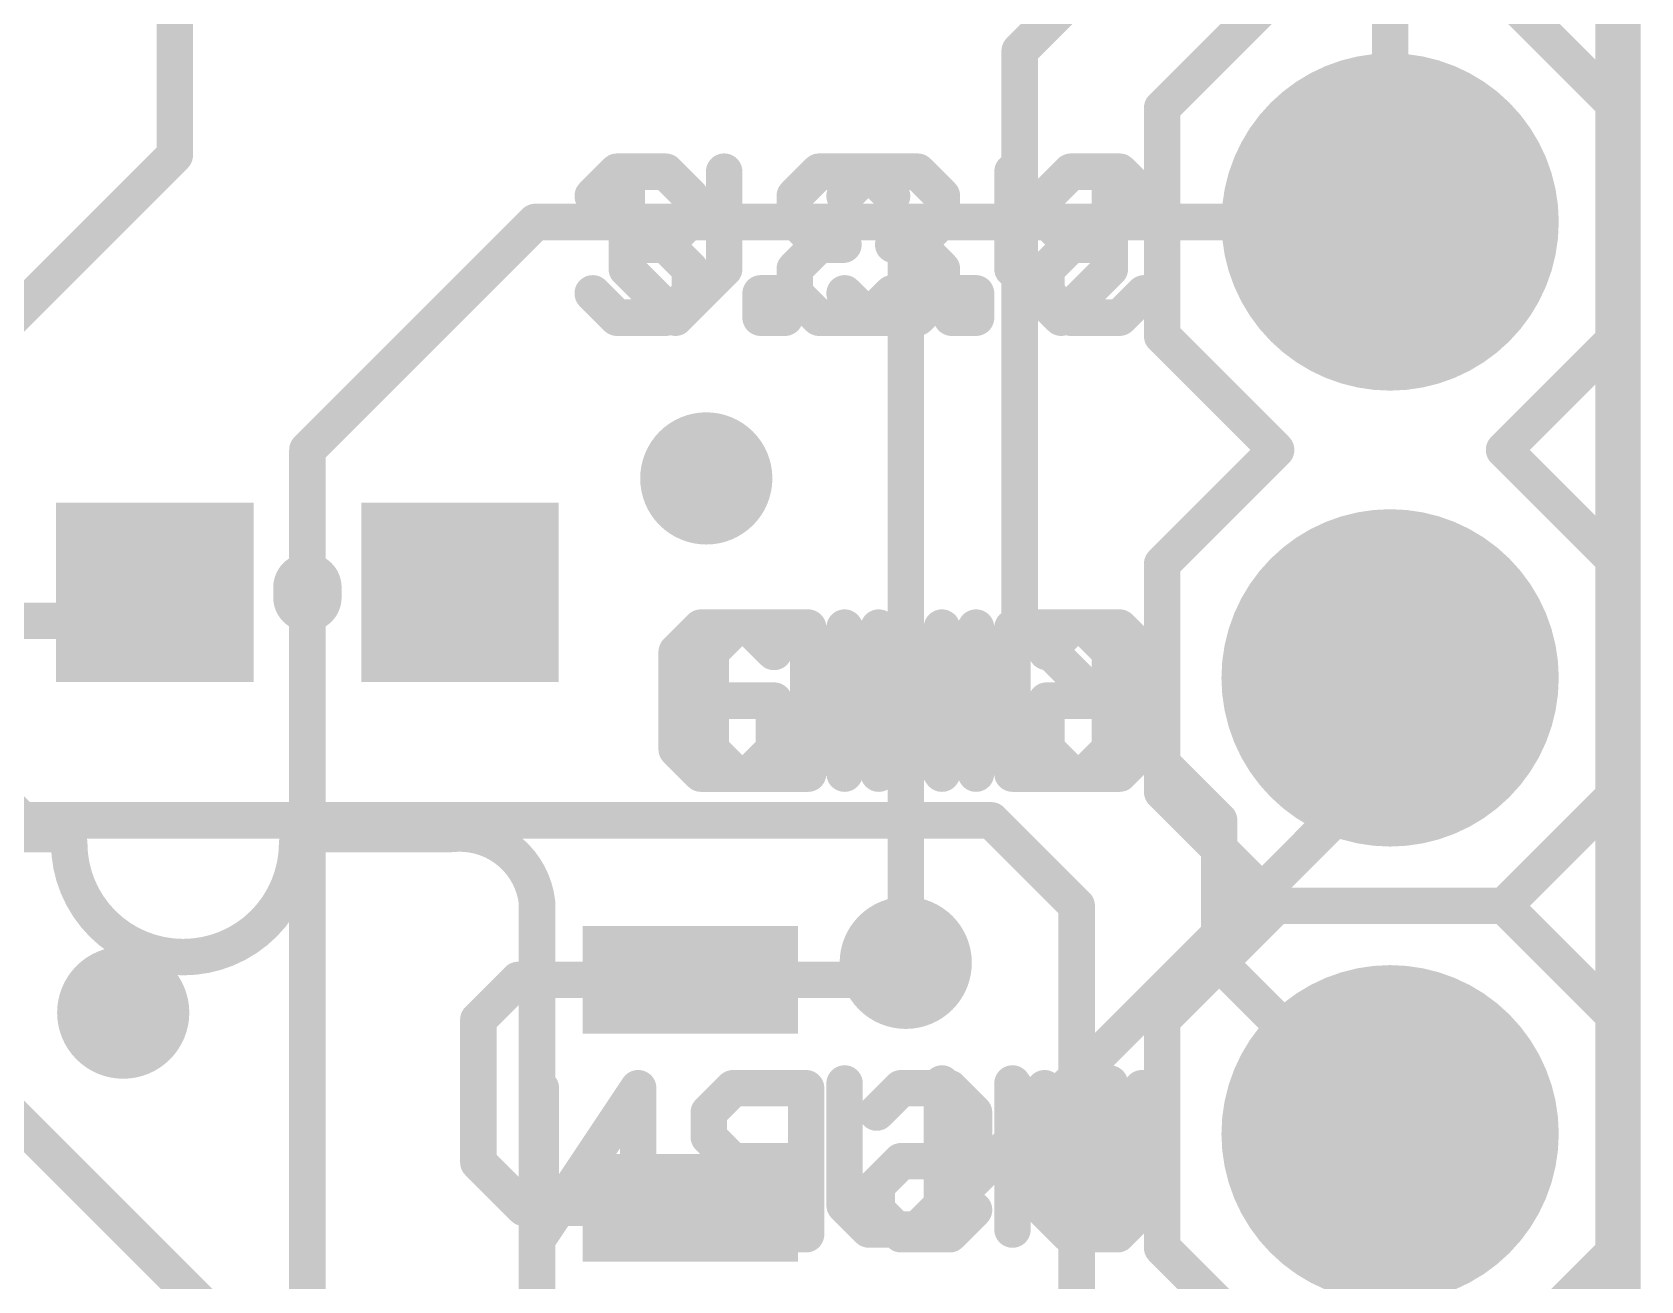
# Model space of a CAD drawing. Extents: x -11.6 to 46, y -5.8 to 74.7.
# Drawn here: x 29.26 to 38.23, y 28.39 to 35.35 of the extents above; entities that cross this region are included whole.
import ezdxf

# ---------------------------------------------------------------- set-up
doc = ezdxf.new("R2010")
doc.units = 0
for name, color, linetype in [('1', 12, 'CONTINUOUS'), ('16', 132, 'CONTINUOUS'), ('17', 110, 'CONTINUOUS'), ('18', 110, 'CONTINUOUS'), ('20', 53, 'CONTINUOUS'), ('21', 41, 'CONTINUOUS'), ('22', 40, 'CONTINUOUS')]:
    doc.layers.add(name, color=color, linetype=linetype)

# ---------------------------------------------------------------- blocks, each defined once
blk = doc.blocks.new('RECT')
blk.add_solid([(-0.5, -0.5), (0.5, -0.5), (-0.5, 0.5), (0.5, 0.5)])
blk = doc.blocks.new('ROUNDP')
at = {"const_width": 0.5}
blk.add_lwpolyline([(0, -0.25, 1), (0, 0.25, 1), (0, -0.25)], format="xyb", dxfattribs=at)
blk = doc.blocks.new('ROUNDV')
at = {"const_width": 0.5}
blk.add_lwpolyline([(0, -0.25, 1), (0, 0.25, 1), (0, -0.25)], format="xyb", dxfattribs=at)

msp = doc.modelspace()

# ---------------------------------------------------------------- linework, layer by layer
at = {"layer": '1'}
for points, const_width in [([(38.1, 63.5), (38.1, 0)], 0.254), ([(30.0587, 36.6325), (30.0587, 34.6625)], 0.2032), ([(34.7662, 35.2425), (35.7188, 36.195)], 0.2032), ([(34.7662, 32.0675), (34.7662, 35.2425)], 0.2032), ([(30.0587, 34.6625), (28.575, 33.1788)], 0.2032), ([(29.7888, 32.0675), (29.9475, 32.2263)], 0.2032), ([(28.575, 32.0675), (29.7888, 32.0675)], 0.2032), ([(34.7662, 32.0675), (35.8775, 30.9563)], 0.2032), ([(28.7338, 31.4325), (29.21, 30.9563)], 0.2032), ([(29.21, 30.9563), (34.6075, 30.9563)], 0.2032), ([(34.6075, 30.9563), (35.0838, 30.48)], 0.2032), ([(35.8775, 30.9563), (35.8775, 30.1625)], 0.2032), ([(35.0838, 30.48), (35.0838, 25.8763)], 0.2032), ([(34.036, 30.0673), (34.1313, 30.1625)], 0.2032), ([(35.8775, 30.1625), (36.83, 29.21)], 0.2032), ([(31.75, 29.845), (31.9723, 30.0673)], 0.2032), ([(32.9308, 30.0673), (31.9723, 30.0673)], 0.2032), ([(32.9308, 30.0673), (34.036, 30.0673)], 0.2032), ([(31.75, 29.0513), (31.75, 29.845)], 0.2032), ([(32.1628, 26.3072), (29.0313, 29.4388)], 0.2032), ([(32.004, 28.7973), (31.75, 29.0513)], 0.2032), ([(32.9308, 28.7973), (32.004, 28.7973)], 0.2032)]:
    msp.add_lwpolyline(points, dxfattribs=dict(at, const_width=const_width))
at = {"layer": '1', "const_width": 0.1016}
for points in [[(34.8171, 35.2425, 1), (34.7154, 35.2425)], [(34.7303, 35.2784, 1), (34.8022, 35.2066)], [(30.008, 34.6625, 1), (30.1095, 34.6625)], [(30.0947, 34.6266, 1), (30.0228, 34.6984)], [(29.9834, 32.1903, 1), (29.9116, 32.2622)], [(29.7528, 32.1034, 1), (29.8247, 32.0316)], [(29.7888, 32.0167, 1), (29.7888, 32.1183)], [(34.8022, 32.1034, 1), (34.7303, 32.0316)], [(34.7154, 32.0675, 1), (34.8171, 32.0675)], [(29.1741, 30.9203, 1), (29.2459, 30.9922)], [(34.6434, 30.9922, 1), (34.5716, 30.9203)], [(34.6075, 30.9055, 1), (34.6075, 31.007)], [(35.9283, 30.9563, 1), (35.8267, 30.9563)], [(35.8416, 30.9203, 1), (35.9134, 30.9922)], [(35.1346, 30.48, 1), (35.0329, 30.48)], [(35.0478, 30.4441, 1), (35.1197, 30.5159)], [(34.1672, 30.1266, 1), (34.0953, 30.1984)], [(35.9134, 30.1984, 1), (35.8416, 30.1266)], [(35.8267, 30.1625, 1), (35.9283, 30.1625)], [(31.9723, 30.1181, 1), (31.9723, 30.0165)], [(32.0082, 30.0313, 1), (31.9363, 30.1032)], [(32.9308, 30.1181, 1), (32.9308, 30.0165)], [(32.9308, 30.0165, 1), (32.9308, 30.1181)], [(34.0001, 30.1032, 1), (34.0719, 30.0313)], [(34.036, 30.0165, 1), (34.036, 30.1181)], [(31.8008, 29.845, 1), (31.6992, 29.845)], [(31.7141, 29.8809, 1), (31.7859, 29.8091)], [(36.7941, 29.1741, 1), (36.8659, 29.2459)], [(31.7859, 29.0872, 1), (31.7141, 29.0153)], [(31.6992, 29.0513, 1), (31.8008, 29.0513)], [(32.004, 28.8481, 1), (32.004, 28.7465)], [(31.9681, 28.7613, 1), (32.0399, 28.8332)], [(32.9308, 28.7465, 1), (32.9308, 28.8481)]]:
    msp.add_lwpolyline(points, format="xyb", dxfattribs=at)
at = {"layer": '16'}
for points, const_width in [([(38.1, 63.5), (38.1, 0)], 0.254), ([(36.83, 37.7825), (36.83, 34.29)], 0.2032), ([(30.7975, 33.02), (32.0675, 34.29)], 0.2032), ([(32.0675, 34.29), (34.09, 34.29)], 0.2032), ([(34.09, 34.29), (36.83, 34.29)], 0.2032), ([(34.1313, 34.2488), (34.09, 34.29)], 0.2032), ([(34.1313, 30.1625), (34.1313, 34.2488)], 0.2032), ([(30.7975, 27.305), (30.7975, 33.02)], 0.2032), ([(36.83, 31.75), (36.83, 31.2738)], 0.2032), ([(36.83, 31.2738), (34.29, 28.7338)], 0.2032)]:
    msp.add_lwpolyline(points, dxfattribs=dict(at, const_width=const_width))
at = {"layer": '16', "const_width": 0.1016}
for points in [[(32.0675, 34.3408, 1), (32.0675, 34.2392)], [(32.1034, 34.2541, 1), (32.0316, 34.3259)], [(34.09, 34.3408, 1), (34.09, 34.2392)], [(34.1259, 34.3259, 1), (34.0541, 34.2541)], [(34.1821, 34.2488, 1), (34.0804, 34.2488)], [(34.09, 34.2392, 1), (34.09, 34.3408)], [(34.0953, 34.2128, 1), (34.1672, 34.2847)], [(36.7792, 34.29, 1), (36.8808, 34.29)], [(36.83, 34.2392, 1), (36.83, 34.3408)], [(30.8483, 33.02, 1), (30.7467, 33.02)], [(30.7616, 33.0559, 1), (30.8334, 32.9841)], [(36.8808, 31.75, 1), (36.7792, 31.75)], [(36.8659, 31.2378, 1), (36.7941, 31.3097)], [(36.7792, 31.2738, 1), (36.8808, 31.2738)], [(34.0804, 30.1625, 1), (34.1821, 30.1625)], [(34.2541, 28.7697, 1), (34.3259, 28.6978)]]:
    msp.add_lwpolyline(points, format="xyb", dxfattribs=at)
at = {"layer": '20', "const_width": 0.2032}
msp.add_lwpolyline([(38.1, 0), (38.1, 63.5)], dxfattribs=at)
at = {"layer": '21'}
for points, const_width in [([(35.56, 34.925), (36.195, 35.56)], 0.2032), ([(37.465, 35.56), (38.1, 34.925)], 0.2032), ([(35.56, 33.655), (35.56, 34.925)], 0.2032), ([(38.1, 34.925), (38.1, 33.655)], 0.2032), ([(32.3873, 34.4345), (32.5229, 34.5701)], 0.2032), ([(32.5229, 34.5701), (32.794, 34.5701)], 0.2032), ([(32.794, 34.5701), (32.9296, 34.4345)], 0.2032), ([(33.7906, 34.4345), (33.9261, 34.5701)], 0.2032), ([(33.9261, 34.5701), (34.1973, 34.5701)], 0.2032), ([(34.1973, 34.5701), (34.3329, 34.4345)], 0.2032), ([(34.7261, 34.5701), (34.7261, 34.0278)], 0.2032), ([(35.2684, 34.0278), (35.2684, 34.5701)], 0.2032), ([(32.9296, 34.4345), (32.9296, 34.2989)], 0.2032), ([(34.3329, 34.4345), (34.3329, 34.2989)], 0.2032), ([(32.9296, 34.2989), (32.794, 34.1633)], 0.2032), ([(34.3329, 34.2989), (34.1973, 34.1633)], 0.2032), ([(32.794, 34.1633), (32.6584, 34.1633)], 0.2032), ([(32.794, 34.1633), (32.9296, 34.0278)], 0.2032), ([(34.1973, 34.1633), (34.0617, 34.1633)], 0.2032), ([(34.1973, 34.1633), (34.3329, 34.0278)], 0.2032), ([(32.9296, 34.0278), (32.9296, 33.8922)], 0.2032), ([(34.3329, 34.0278), (34.3329, 33.8922)], 0.2032), ([(34.7261, 34.0278), (34.9972, 33.7566)], 0.2032), ([(34.9972, 33.7566), (35.2684, 34.0278)], 0.2032), ([(32.5229, 33.7566), (32.3873, 33.8922)], 0.2032), ([(32.9296, 33.8922), (32.794, 33.7566)], 0.2032), ([(33.3228, 33.7566), (33.3228, 33.8922)], 0.2032), ([(33.3228, 33.8922), (33.4584, 33.8922)], 0.2032), ([(33.4584, 33.8922), (33.4584, 33.7566)], 0.2032), ([(33.9261, 33.7566), (33.7906, 33.8922)], 0.2032), ([(34.3329, 33.8922), (34.1973, 33.7566)], 0.2032), ([(32.794, 33.7566), (32.5229, 33.7566)], 0.2032), ([(33.4584, 33.7566), (33.3228, 33.7566)], 0.2032), ([(34.1973, 33.7566), (33.9261, 33.7566)], 0.2032), ([(36.195, 33.02), (35.56, 33.655)], 0.2032), ([(38.1, 33.655), (37.465, 33.02)], 0.2032), ([(35.56, 32.385), (36.195, 33.02)], 0.2032), ([(37.465, 33.02), (38.1, 32.385)], 0.2032), ([(35.56, 31.115), (35.56, 32.385)], 0.2032), ([(38.1, 32.385), (38.1, 31.115)], 0.2032), ([(30.7975, 32.1983), (30.7975, 32.2542)], 0.381), ([(32.9906, 32.0301), (32.855, 31.8945)], 0.2032), ([(33.2618, 32.0301), (32.9906, 32.0301)], 0.2032), ([(33.3974, 31.8945), (33.2618, 32.0301)], 0.2032), ([(33.7906, 31.2166), (33.7906, 32.0301)], 0.2032), ([(33.7906, 32.0301), (34.3329, 31.2166)], 0.2032), ([(34.3329, 31.2166), (34.3329, 32.0301)], 0.2032), ([(34.7261, 32.0301), (34.7261, 31.2166)], 0.2032), ([(35.1328, 32.0301), (34.7261, 32.0301)], 0.2032), ([(35.2684, 31.8945), (35.1328, 32.0301)], 0.2032), ([(32.855, 31.8945), (32.855, 31.3522)], 0.2032), ([(35.2684, 31.3522), (35.2684, 31.8945)], 0.2032), ([(33.3974, 31.6233), (33.1262, 31.6233)], 0.2032), ([(33.3974, 31.3522), (33.3974, 31.6233)], 0.2032), ([(32.855, 31.3522), (32.9906, 31.2166)], 0.2032), ([(33.2618, 31.2166), (33.3974, 31.3522)], 0.2032), ([(35.1328, 31.2166), (35.2684, 31.3522)], 0.2032), ([(32.9906, 31.2166), (33.2618, 31.2166)], 0.2032), ([(34.7261, 31.2166), (35.1328, 31.2166)], 0.2032), ([(35.56, 31.115), (36.195, 30.48)], 0.2032), ([(37.465, 30.48), (38.1, 31.115)], 0.2032), ([(28.4655, 30.8801), (29.4703, 30.8801)], 0.2032), ([(31.5834, 30.8801), (30.7404, 30.8801)], 0.2032), ([(32.077, 25.8255), (32.077, 30.4991)], 0.2032), ([(35.56, 29.845), (36.195, 30.48)], 0.2032), ([(36.195, 30.48), (37.465, 30.48)], 0.2032), ([(36.195, 30.48), (37.465, 30.48)], 0.2032), ([(37.465, 30.48), (38.1, 29.845)], 0.2032), ([(35.56, 28.575), (35.56, 29.845)], 0.2032), ([(38.1, 29.845), (38.1, 28.575)], 0.2032), ([(33.7906, 29.4901), (33.7906, 28.8122)], 0.2032), ([(34.3329, 28.8122), (34.3329, 29.4901)], 0.2032), ([(34.7261, 28.6766), (34.7261, 29.4901)], 0.2032), ([(34.7261, 29.4901), (35.2684, 28.6766)], 0.2032), ([(35.2684, 28.6766), (35.2684, 29.4901)], 0.2032), ([(33.7906, 28.8122), (33.9261, 28.6766)], 0.2032), ([(34.1973, 28.6766), (34.3329, 28.8122)], 0.2032), ([(33.9261, 28.6766), (34.1973, 28.6766)], 0.2032), ([(36.195, 27.94), (35.56, 28.575)], 0.2032), ([(38.1, 28.575), (37.465, 27.94)], 0.2032)]:
    msp.add_lwpolyline(points, dxfattribs=dict(at, const_width=const_width))
for points, const_width in [([(35.6108, 34.925, 1), (35.5092, 34.925)], 0.1016), ([(35.5241, 34.9609, 1), (35.5959, 34.8891)], 0.1016), ([(38.1508, 34.925, 1), (38.0492, 34.925)], 0.1016), ([(38.0641, 34.8891, 1), (38.1359, 34.9609)], 0.1016), ([(32.5229, 34.6209, 1), (32.5229, 34.5193)], 0.1016), ([(32.5588, 34.5342, 1), (32.4869, 34.606)], 0.1016), ([(32.83, 34.606, 1), (32.7581, 34.5342)], 0.1016), ([(32.794, 34.5193, 1), (32.794, 34.6209)], 0.1016), ([(33.9261, 34.6209, 1), (33.9261, 34.5193)], 0.1016), ([(33.9621, 34.5342, 1), (33.8902, 34.606)], 0.1016), ([(34.2332, 34.606, 1), (34.1614, 34.5342)], 0.1016), ([(34.1973, 34.5193, 1), (34.1973, 34.6209)], 0.1016), ([(34.7769, 34.5701, 1), (34.6753, 34.5701)], 0.1016), ([(35.3192, 34.5701, 1), (35.2176, 34.5701)], 0.1016), ([(32.3514, 34.4704, 1), (32.4232, 34.3986)], 0.1016), ([(32.9804, 34.4345, 1), (32.8788, 34.4345)], 0.1016), ([(32.8937, 34.3986, 1), (32.9655, 34.4704)], 0.1016), ([(33.7546, 34.4704, 1), (33.8265, 34.3986)], 0.1016), ([(34.3837, 34.4345, 1), (34.2821, 34.4345)], 0.1016), ([(34.297, 34.3986, 1), (34.3688, 34.4704)], 0.1016), ([(32.8788, 34.2989, 1), (32.9804, 34.2989)], 0.1016), ([(32.9655, 34.263, 1), (32.8937, 34.3348)], 0.1016), ([(34.2821, 34.2989, 1), (34.3837, 34.2989)], 0.1016), ([(34.3688, 34.263, 1), (34.297, 34.3348)], 0.1016), ([(32.6584, 34.2141, 1), (32.6584, 34.1125)], 0.1016), ([(32.83, 34.1993, 1), (32.7581, 34.1274)], 0.1016), ([(32.7581, 34.1993, 1), (32.83, 34.1274)], 0.1016), ([(32.794, 34.1125, 1), (32.794, 34.2141)], 0.1016), ([(34.0617, 34.2141, 1), (34.0617, 34.1125)], 0.1016), ([(34.2332, 34.1993, 1), (34.1614, 34.1274)], 0.1016), ([(34.1614, 34.1993, 1), (34.2332, 34.1274)], 0.1016), ([(34.1973, 34.1125, 1), (34.1973, 34.2141)], 0.1016), ([(32.9804, 34.0278, 1), (32.8788, 34.0278)], 0.1016), ([(32.8937, 33.9918, 1), (32.9655, 34.0637)], 0.1016), ([(34.3837, 34.0278, 1), (34.2821, 34.0278)], 0.1016), ([(34.297, 33.9918, 1), (34.3688, 34.0637)], 0.1016), ([(34.762, 34.0637, 1), (34.6902, 33.9918)], 0.1016), ([(34.6753, 34.0278, 1), (34.7769, 34.0278)], 0.1016), ([(35.2176, 34.0278, 1), (35.3192, 34.0278)], 0.1016), ([(35.3043, 33.9918, 1), (35.2325, 34.0637)], 0.1016), ([(32.4232, 33.9281, 1), (32.3514, 33.8563)], 0.1016), ([(32.9655, 33.8563, 1), (32.8937, 33.9281)], 0.1016), ([(33.3736, 33.8922, 1), (33.272, 33.8922)], 0.1016), ([(33.3228, 33.943, 1), (33.3228, 33.8414)], 0.1016), ([(33.5092, 33.8922, 1), (33.4076, 33.8922)], 0.1016), ([(33.4584, 33.8414, 1), (33.4584, 33.943)], 0.1016), ([(33.8265, 33.9281, 1), (33.7546, 33.8563)], 0.1016), ([(34.3688, 33.8563, 1), (34.297, 33.9281)], 0.1016), ([(32.8788, 33.8922, 1), (32.9804, 33.8922)], 0.1016), ([(34.2821, 33.8922, 1), (34.3837, 33.8922)], 0.1016), ([(32.5229, 33.8074, 1), (32.5229, 33.7058)], 0.1016), ([(32.4869, 33.7207, 1), (32.5588, 33.7925)], 0.1016), ([(32.7581, 33.7925, 1), (32.83, 33.7207)], 0.1016), ([(32.794, 33.7058, 1), (32.794, 33.8074)], 0.1016), ([(33.3228, 33.8074, 1), (33.3228, 33.7058)], 0.1016), ([(33.272, 33.7566, 1), (33.3736, 33.7566)], 0.1016), ([(33.4076, 33.7566, 1), (33.5092, 33.7566)], 0.1016), ([(33.4584, 33.7058, 1), (33.4584, 33.8074)], 0.1016), ([(33.9261, 33.8074, 1), (33.9261, 33.7058)], 0.1016), ([(33.8902, 33.7207, 1), (33.9621, 33.7925)], 0.1016), ([(34.1614, 33.7925, 1), (34.2332, 33.7207)], 0.1016), ([(34.1973, 33.7058, 1), (34.1973, 33.8074)], 0.1016), ([(34.9613, 33.7925, 1), (35.0332, 33.7207)], 0.1016), ([(34.9613, 33.7207, 1), (35.0332, 33.7925)], 0.1016), ([(35.5959, 33.6909, 1), (35.5241, 33.6191)], 0.1016), ([(35.5092, 33.655, 1), (35.6108, 33.655)], 0.1016), ([(38.0492, 33.655, 1), (38.1508, 33.655)], 0.1016), ([(38.1359, 33.6191, 1), (38.0641, 33.6909)], 0.1016), ([(36.2309, 32.9841, 1), (36.1591, 33.0559)], 0.1016), ([(36.1591, 32.9841, 1), (36.2309, 33.0559)], 0.1016), ([(37.5009, 33.0559, 1), (37.4291, 32.9841)], 0.1016), ([(37.4291, 33.0559, 1), (37.5009, 32.9841)], 0.1016), ([(35.6108, 32.385, 1), (35.5092, 32.385)], 0.1016), ([(35.5241, 32.4209, 1), (35.5959, 32.3491)], 0.1016), ([(38.1508, 32.385, 1), (38.0492, 32.385)], 0.1016), ([(38.0641, 32.3491, 1), (38.1359, 32.4209)], 0.1016), ([(30.8928, 32.2542, 1), (30.7023, 32.2542)], 0.1905), ([(30.7023, 32.1983, 1), (30.8928, 32.1983)], 0.1905), ([(32.9906, 32.0809, 1), (32.9906, 31.9793)], 0.1016), ([(33.0265, 31.9942, 1), (32.9547, 32.066)], 0.1016), ([(33.2977, 32.066, 1), (33.2259, 31.9942)], 0.1016), ([(33.2618, 31.9793, 1), (33.2618, 32.0809)], 0.1016), ([(33.8414, 32.0301, 1), (33.7398, 32.0301)], 0.1016), ([(33.8328, 32.0583, 1), (33.7483, 32.0019)], 0.1016), ([(34.3837, 32.0301, 1), (34.2821, 32.0301)], 0.1016), ([(34.7769, 32.0301, 1), (34.6753, 32.0301)], 0.1016), ([(34.7261, 32.0809, 1), (34.7261, 31.9793)], 0.1016), ([(35.1687, 32.066, 1), (35.0969, 31.9942)], 0.1016), ([(35.1328, 31.9793, 1), (35.1328, 32.0809)], 0.1016), ([(32.9058, 31.8945, 1), (32.8042, 31.8945)], 0.1016), ([(32.8191, 31.9304, 1), (32.891, 31.8586)], 0.1016), ([(33.3615, 31.8586, 1), (33.4333, 31.9304)], 0.1016), ([(35.3192, 31.8945, 1), (35.2176, 31.8945)], 0.1016), ([(35.2325, 31.8586, 1), (35.3043, 31.9304)], 0.1016), ([(33.1262, 31.6741, 1), (33.1262, 31.5725)], 0.1016), ([(33.4482, 31.6233, 1), (33.3466, 31.6233)], 0.1016), ([(33.3974, 31.5725, 1), (33.3974, 31.6741)], 0.1016), ([(32.891, 31.3881, 1), (32.8191, 31.3163)], 0.1016), ([(32.8042, 31.3522, 1), (32.9058, 31.3522)], 0.1016), ([(33.3466, 31.3522, 1), (33.4482, 31.3522)], 0.1016), ([(33.4333, 31.3163, 1), (33.3615, 31.3881)], 0.1016), ([(35.2176, 31.3522, 1), (35.3192, 31.3522)], 0.1016), ([(35.3043, 31.3163, 1), (35.2325, 31.3881)], 0.1016), ([(32.9906, 31.2674, 1), (32.9906, 31.1658)], 0.1016), ([(32.9547, 31.1807, 1), (33.0265, 31.2525)], 0.1016), ([(33.2259, 31.2525, 1), (33.2977, 31.1807)], 0.1016), ([(33.2618, 31.1658, 1), (33.2618, 31.2674)], 0.1016), ([(34.2906, 31.1884, 1), (34.3752, 31.2448)], 0.1016), ([(34.7261, 31.2674, 1), (34.7261, 31.1658)], 0.1016), ([(35.0969, 31.2525, 1), (35.1687, 31.1807)], 0.1016), ([(35.1328, 31.1658, 1), (35.1328, 31.2674)], 0.1016), ([(33.7398, 31.2166, 1), (33.8414, 31.2166)], 0.1016), ([(34.2821, 31.2166, 1), (34.3837, 31.2166)], 0.1016), ([(34.6753, 31.2166, 1), (34.7769, 31.2166)], 0.1016), ([(35.5959, 31.1509, 1), (35.5241, 31.0791)], 0.1016), ([(38.1359, 31.0791, 1), (38.0641, 31.1509)], 0.1016), ([(35.5092, 31.115, 1), (35.6108, 31.115)], 0.1016), ([(38.0492, 31.115, 1), (38.1508, 31.115)], 0.1016), ([(29.4703, 30.8293, 1), (30.7404, 30.8293)], 0.2032), ([(29.5211, 30.8293, 1), (29.4196, 30.8293)], 0.1016), ([(29.4703, 30.8293, 1), (29.4703, 30.9308)], 0.1016), ([(30.7912, 30.8293, 1), (30.6896, 30.8293)], 0.1016), ([(30.7404, 30.9308, 1), (30.7404, 30.8293)], 0.1016), ([(32.077, 30.4991, 0.4143), (31.5961, 30.8801)], 0.2032), ([(31.5902, 30.9305, 1), (31.6019, 30.8296)], 0.1016), ([(31.5834, 30.8293, 1), (31.5834, 30.9308)], 0.1016), ([(32.1279, 30.4991, 1), (32.0262, 30.4991)], 0.1016), ([(36.195, 30.5308, 1), (36.195, 30.4292)], 0.1016), ([(36.195, 30.5308, 1), (36.195, 30.4292)], 0.1016), ([(36.2309, 30.4441, 1), (36.1591, 30.5159)], 0.1016), ([(36.1591, 30.4441, 1), (36.2309, 30.5159)], 0.1016), ([(37.5009, 30.5159, 1), (37.4291, 30.4441)], 0.1016), ([(37.4291, 30.5159, 1), (37.5009, 30.4441)], 0.1016), ([(37.465, 30.4292, 1), (37.465, 30.5308)], 0.1016), ([(37.465, 30.4292, 1), (37.465, 30.5308)], 0.1016), ([(32.0266, 30.4932, 1), (32.1275, 30.5049)], 0.1016), ([(35.6108, 29.845, 1), (35.5092, 29.845)], 0.1016), ([(38.1508, 29.845, 1), (38.0492, 29.845)], 0.1016), ([(35.5241, 29.8809, 1), (35.5959, 29.8091)], 0.1016), ([(38.0641, 29.8091, 1), (38.1359, 29.8809)], 0.1016), ([(33.8414, 29.4901, 1), (33.7398, 29.4901)], 0.1016), ([(34.3837, 29.4901, 1), (34.2821, 29.4901)], 0.1016), ([(34.7769, 29.4901, 1), (34.6753, 29.4901)], 0.1016), ([(34.7683, 29.5183, 1), (34.6838, 29.4619)], 0.1016), ([(35.3192, 29.4901, 1), (35.2176, 29.4901)], 0.1016), ([(33.8265, 28.8481, 1), (33.7546, 28.7763)], 0.1016), ([(33.7398, 28.8122, 1), (33.8414, 28.8122)], 0.1016), ([(34.2821, 28.8122, 1), (34.3837, 28.8122)], 0.1016), ([(34.3688, 28.7763, 1), (34.297, 28.8481)], 0.1016), ([(33.9261, 28.7274, 1), (33.9261, 28.6258)], 0.1016), ([(34.1973, 28.6258, 1), (34.1973, 28.7274)], 0.1016), ([(33.8902, 28.6407, 1), (33.9621, 28.7125)], 0.1016), ([(34.1614, 28.7125, 1), (34.2332, 28.6407)], 0.1016), ([(34.6753, 28.6766, 1), (34.7769, 28.6766)], 0.1016), ([(35.2176, 28.6766, 1), (35.3192, 28.6766)], 0.1016), ([(35.2261, 28.6484, 1), (35.3107, 28.7048)], 0.1016), ([(35.5959, 28.6109, 1), (35.5241, 28.5391)], 0.1016), ([(35.5092, 28.575, 1), (35.6108, 28.575)], 0.1016), ([(38.0492, 28.575, 1), (38.1508, 28.575)], 0.1016), ([(38.1359, 28.5391, 1), (38.0641, 28.6109)], 0.1016)]:
    msp.add_lwpolyline(points, format="xyb", dxfattribs=dict(at, const_width=const_width))
at = {"layer": '22', "const_width": 0.2032}
for points in [[(32.5773, 34.0278), (32.5773, 34.5701)], [(33.1196, 34.5701), (33.1196, 34.0278)], [(33.6484, 34.5701), (33.5128, 34.4345)], [(33.9195, 34.5701), (33.6484, 34.5701)], [(34.0551, 34.4345), (33.9195, 34.5701)], [(35.0517, 34.5701), (34.9161, 34.4345)], [(35.3228, 34.5701), (35.0517, 34.5701)], [(35.4584, 34.4345), (35.3228, 34.5701)], [(33.5128, 34.4345), (33.5128, 34.2989)], [(34.9161, 34.4345), (34.9161, 34.2989)], [(33.5128, 34.2989), (33.6484, 34.1633)], [(34.9161, 34.2989), (35.0517, 34.1633)], [(33.6484, 34.1633), (33.5128, 34.0278)], [(33.6484, 34.1633), (33.784, 34.1633)], [(35.0517, 34.1633), (34.9161, 34.0278)], [(35.0517, 34.1633), (35.1872, 34.1633)], [(32.8484, 33.7566), (32.5773, 34.0278)], [(33.1196, 34.0278), (32.8484, 33.7566)], [(33.5128, 34.0278), (33.5128, 33.8922)], [(34.9161, 34.0278), (34.9161, 33.8922)], [(33.5128, 33.8922), (33.6484, 33.7566)], [(33.9195, 33.7566), (34.0551, 33.8922)], [(34.5229, 33.8922), (34.3873, 33.8922)], [(34.3873, 33.8922), (34.3873, 33.7566)], [(34.5229, 33.7566), (34.5229, 33.8922)], [(34.9161, 33.8922), (35.0517, 33.7566)], [(35.3228, 33.7566), (35.4584, 33.8922)], [(33.6484, 33.7566), (33.9195, 33.7566)], [(34.3873, 33.7566), (34.5229, 33.7566)], [(35.0517, 33.7566), (35.3228, 33.7566)], [(33.045, 31.8945), (33.1806, 32.0301)], [(33.1806, 32.0301), (33.5874, 32.0301)], [(33.5874, 32.0301), (33.5874, 31.2166)], [(34.5229, 32.0301), (33.9806, 31.2166)], [(33.9806, 31.2166), (33.9806, 32.0301)], [(34.5229, 31.2166), (34.5229, 32.0301)], [(34.9161, 31.8945), (35.0517, 32.0301)], [(35.0517, 32.0301), (35.3228, 32.0301)], [(35.3228, 32.0301), (35.4584, 31.8945)], [(33.045, 31.3522), (33.045, 31.8945)], [(35.4584, 31.8945), (35.4584, 31.3522)], [(34.9161, 31.3522), (34.9161, 31.6233)], [(34.9161, 31.6233), (35.1872, 31.6233)], [(33.1806, 31.2166), (33.045, 31.3522)], [(35.0517, 31.2166), (34.9161, 31.3522)], [(35.4584, 31.3522), (35.3228, 31.2166)], [(33.5874, 31.2166), (33.1806, 31.2166)], [(35.3228, 31.2166), (35.0517, 31.2166)], [(32.6406, 29.4638), (32.0983, 28.6504)], [(32.0983, 28.6504), (32.0983, 29.4638)], [(32.6406, 28.6504), (32.6406, 29.4638)], [(33.1694, 29.4638), (33.0338, 29.3283)], [(33.5761, 29.4638), (33.1694, 29.4638)], [(33.5761, 28.6504), (33.5761, 29.4638)], [(33.9693, 29.3283), (34.1049, 29.4638)], [(34.1049, 29.4638), (34.376, 29.4638)], [(34.376, 29.4638), (34.5116, 29.3283)], [(34.9048, 28.7859), (34.9048, 29.4638)], [(35.4472, 29.4638), (35.4472, 28.7859)], [(33.0338, 29.3283), (33.0338, 29.1927)], [(34.5116, 29.3283), (34.5116, 29.1927)], [(33.0338, 29.1927), (33.1694, 29.0571)], [(34.5116, 29.1927), (34.376, 29.0571)], [(33.1694, 29.0571), (33.0338, 28.9215)], [(33.5761, 29.0571), (33.1694, 29.0571)], [(34.1049, 29.0571), (33.9693, 28.9215)], [(34.376, 29.0571), (34.1049, 29.0571)], [(33.0338, 28.9215), (33.0338, 28.7859)], [(33.9693, 28.9215), (33.9693, 28.7859)], [(33.0338, 28.7859), (33.1694, 28.6504)], [(33.9693, 28.7859), (34.1049, 28.6504)], [(34.376, 28.6504), (34.5116, 28.7859)], [(35.0404, 28.6504), (34.9048, 28.7859)], [(35.4472, 28.7859), (35.3116, 28.6504)], [(33.1694, 28.6504), (33.5761, 28.6504)], [(34.1049, 28.6504), (34.376, 28.6504)], [(35.3116, 28.6504), (35.0404, 28.6504)]]:
    msp.add_lwpolyline(points, dxfattribs=at)
at = {"layer": '22', "const_width": 0.1016}
for points in [[(32.6281, 34.5701, 1), (32.5265, 34.5701)], [(33.1704, 34.5701, 1), (33.0688, 34.5701)], [(33.6484, 34.6209, 1), (33.6484, 34.5193)], [(33.6843, 34.5342, 1), (33.6125, 34.606)], [(33.9555, 34.606, 1), (33.8836, 34.5342)], [(33.9195, 34.5193, 1), (33.9195, 34.6209)], [(35.0517, 34.6209, 1), (35.0517, 34.5193)], [(35.0876, 34.5342, 1), (35.0157, 34.606)], [(35.3587, 34.606, 1), (35.2869, 34.5342)], [(35.3228, 34.5193, 1), (35.3228, 34.6209)], [(33.5636, 34.4345, 1), (33.462, 34.4345)], [(33.4769, 34.4704, 1), (33.5487, 34.3986)], [(34.0192, 34.3986, 1), (34.091, 34.4704)], [(34.9669, 34.4345, 1), (34.8653, 34.4345)], [(34.8802, 34.4704, 1), (34.952, 34.3986)], [(35.4225, 34.3986, 1), (35.4943, 34.4704)], [(33.5487, 34.3348, 1), (33.4769, 34.263)], [(33.462, 34.2989, 1), (33.5636, 34.2989)], [(34.952, 34.3348, 1), (34.8802, 34.263)], [(34.8653, 34.2989, 1), (34.9669, 34.2989)], [(33.6484, 34.2141, 1), (33.6484, 34.1125)], [(33.6843, 34.1274, 1), (33.6125, 34.1993)], [(33.6125, 34.1274, 1), (33.6843, 34.1993)], [(33.784, 34.1125, 1), (33.784, 34.2141)], [(35.0517, 34.2141, 1), (35.0517, 34.1125)], [(35.0876, 34.1274, 1), (35.0157, 34.1993)], [(35.0157, 34.1274, 1), (35.0876, 34.1993)], [(35.1872, 34.1125, 1), (35.1872, 34.2141)], [(32.6132, 34.0637, 1), (32.5414, 33.9918)], [(32.5265, 34.0278, 1), (32.6281, 34.0278)], [(33.0688, 34.0278, 1), (33.1704, 34.0278)], [(33.1555, 33.9918, 1), (33.0837, 34.0637)], [(33.5636, 34.0278, 1), (33.462, 34.0278)], [(33.4769, 34.0637, 1), (33.5487, 33.9918)], [(34.9669, 34.0278, 1), (34.8653, 34.0278)], [(34.8802, 34.0637, 1), (34.952, 33.9918)], [(33.5487, 33.9281, 1), (33.4769, 33.8563)], [(34.091, 33.8563, 1), (34.0192, 33.9281)], [(34.3873, 33.943, 1), (34.3873, 33.8414)], [(34.4381, 33.8922, 1), (34.3365, 33.8922)], [(34.5737, 33.8922, 1), (34.4721, 33.8922)], [(34.5229, 33.8414, 1), (34.5229, 33.943)], [(34.952, 33.9281, 1), (34.8802, 33.8563)], [(35.4943, 33.8563, 1), (35.4225, 33.9281)], [(33.462, 33.8922, 1), (33.5636, 33.8922)], [(34.8653, 33.8922, 1), (34.9669, 33.8922)], [(32.8125, 33.7925, 1), (32.8844, 33.7207)], [(32.8125, 33.7207, 1), (32.8844, 33.7925)], [(33.6484, 33.8074, 1), (33.6484, 33.7058)], [(33.6125, 33.7207, 1), (33.6843, 33.7925)], [(33.8836, 33.7925, 1), (33.9555, 33.7207)], [(33.9195, 33.7058, 1), (33.9195, 33.8074)], [(34.3873, 33.8074, 1), (34.3873, 33.7058)], [(34.3365, 33.7566, 1), (34.4381, 33.7566)], [(34.4721, 33.7566, 1), (34.5737, 33.7566)], [(34.5229, 33.7058, 1), (34.5229, 33.8074)], [(35.0517, 33.8074, 1), (35.0517, 33.7058)], [(35.0157, 33.7207, 1), (35.0876, 33.7925)], [(35.2869, 33.7925, 1), (35.3587, 33.7207)], [(35.3228, 33.7058, 1), (35.3228, 33.8074)], [(33.1806, 32.0809, 1), (33.1806, 31.9793)], [(33.2165, 31.9942, 1), (33.1447, 32.066)], [(33.6382, 32.0301, 1), (33.5366, 32.0301)], [(33.5874, 31.9793, 1), (33.5874, 32.0809)], [(34.0314, 32.0301, 1), (33.9298, 32.0301)], [(34.5737, 32.0301, 1), (34.4721, 32.0301)], [(34.5651, 32.0019, 1), (34.4806, 32.0583)], [(35.0517, 32.0809, 1), (35.0517, 31.9793)], [(35.0876, 31.9942, 1), (35.0157, 32.066)], [(35.3587, 32.066, 1), (35.2869, 31.9942)], [(35.3228, 31.9793, 1), (35.3228, 32.0809)], [(33.0958, 31.8945, 1), (32.9942, 31.8945)], [(33.0091, 31.9304, 1), (33.081, 31.8586)], [(34.8802, 31.9304, 1), (34.952, 31.8586)], [(35.5092, 31.8945, 1), (35.4076, 31.8945)], [(35.4225, 31.8586, 1), (35.4943, 31.9304)], [(34.9669, 31.6233, 1), (34.8653, 31.6233)], [(34.9161, 31.6741, 1), (34.9161, 31.5725)], [(35.1872, 31.5725, 1), (35.1872, 31.6741)], [(33.081, 31.3881, 1), (33.0091, 31.3163)], [(32.9942, 31.3522, 1), (33.0958, 31.3522)], [(34.952, 31.3881, 1), (34.8802, 31.3163)], [(34.8653, 31.3522, 1), (34.9669, 31.3522)], [(35.4076, 31.3522, 1), (35.5092, 31.3522)], [(35.4943, 31.3163, 1), (35.4225, 31.3881)], [(33.1806, 31.2674, 1), (33.1806, 31.1658)], [(33.1447, 31.1807, 1), (33.2165, 31.2525)], [(33.5874, 31.1658, 1), (33.5874, 31.2674)], [(33.9383, 31.2448, 1), (34.0228, 31.1884)], [(35.0517, 31.2674, 1), (35.0517, 31.1658)], [(35.0157, 31.1807, 1), (35.0876, 31.2525)], [(35.2869, 31.2525, 1), (35.3587, 31.1807)], [(35.3228, 31.1658, 1), (35.3228, 31.2674)], [(33.5366, 31.2166, 1), (33.6382, 31.2166)], [(33.9298, 31.2166, 1), (34.0314, 31.2166)], [(34.4721, 31.2166, 1), (34.5737, 31.2166)], [(32.1491, 29.4638, 1), (32.0475, 29.4638)], [(32.6914, 29.4638, 1), (32.5898, 29.4638)], [(32.6829, 29.4357, 1), (32.5983, 29.492)], [(33.1694, 29.5146, 1), (33.1694, 29.413)], [(33.2053, 29.4279, 1), (33.1334, 29.4998)], [(33.6269, 29.4638, 1), (33.5253, 29.4638)], [(33.5761, 29.413, 1), (33.5761, 29.5146)], [(34.1049, 29.5146, 1), (34.1049, 29.413)], [(34.1408, 29.4279, 1), (34.069, 29.4998)], [(34.412, 29.4998, 1), (34.3401, 29.4279)], [(34.376, 29.413, 1), (34.376, 29.5146)], [(34.9556, 29.4638, 1), (34.854, 29.4638)], [(35.498, 29.4638, 1), (35.3963, 29.4638)], [(33.0846, 29.3283, 1), (32.983, 29.3283)], [(32.9979, 29.3642, 1), (33.0697, 29.2923)], [(33.9334, 29.3642, 1), (34.0052, 29.2923)], [(34.5624, 29.3283, 1), (34.4608, 29.3283)], [(34.4757, 29.2923, 1), (34.5476, 29.3642)], [(33.0697, 29.2286, 1), (32.9979, 29.1568)], [(32.983, 29.1927, 1), (33.0846, 29.1927)], [(34.4608, 29.1927, 1), (34.5624, 29.1927)], [(34.5476, 29.1568, 1), (34.4757, 29.2286)], [(33.1694, 29.1079, 1), (33.1694, 29.0063)], [(33.2053, 29.0212, 1), (33.1334, 29.093)], [(33.1334, 29.0212, 1), (33.2053, 29.093)], [(33.5761, 29.0063, 1), (33.5761, 29.1079)], [(34.1049, 29.1079, 1), (34.1049, 29.0063)], [(34.1408, 29.0212, 1), (34.069, 29.093)], [(34.3401, 29.093, 1), (34.412, 29.0212)], [(34.376, 29.0063, 1), (34.376, 29.1079)], [(33.0846, 28.9215, 1), (32.983, 28.9215)], [(32.9979, 28.9574, 1), (33.0697, 28.8856)], [(34.0201, 28.9215, 1), (33.9185, 28.9215)], [(33.9334, 28.9574, 1), (34.0052, 28.8856)], [(33.0697, 28.8219, 1), (32.9979, 28.75)], [(34.0052, 28.8219, 1), (33.9334, 28.75)], [(34.5476, 28.75, 1), (34.4757, 28.8219)], [(34.9407, 28.8219, 1), (34.8689, 28.75)], [(35.4831, 28.75, 1), (35.4112, 28.8219)], [(32.983, 28.7859, 1), (33.0846, 28.7859)], [(33.9185, 28.7859, 1), (34.0201, 28.7859)], [(34.854, 28.7859, 1), (34.9556, 28.7859)], [(35.3963, 28.7859, 1), (35.498, 28.7859)], [(32.056, 28.6785, 1), (32.1405, 28.6222)], [(32.0475, 28.6504, 1), (32.1491, 28.6504)], [(32.5898, 28.6504, 1), (32.6914, 28.6504)], [(33.1694, 28.7012, 1), (33.1694, 28.5996)], [(33.1334, 28.6144, 1), (33.2053, 28.6863)], [(33.5253, 28.6504, 1), (33.6269, 28.6504)], [(33.5761, 28.5996, 1), (33.5761, 28.7012)], [(34.1049, 28.7012, 1), (34.1049, 28.5996)], [(34.069, 28.6144, 1), (34.1408, 28.6863)], [(34.3401, 28.6863, 1), (34.412, 28.6144)], [(34.376, 28.5996, 1), (34.376, 28.7012)], [(35.0404, 28.7012, 1), (35.0404, 28.5996)], [(35.0045, 28.6144, 1), (35.0763, 28.6863)], [(35.2756, 28.6863, 1), (35.3475, 28.6144)], [(35.3116, 28.5996, 1), (35.3116, 28.7012)]]:
    msp.add_lwpolyline(points, format="xyb", dxfattribs=at)

# ---------------------------------------------------------------- block references
at = {"layer": '1', "xscale": 1.1, "rotation": 180}
for p in [(29.9475, 32.2263), (31.6475, 32.2263)]:
    msp.add_blockref('RECT', p, dxfattribs=at)
at = {"layer": '1', "xscale": 0.6, "yscale": 1.2, "rotation": 270}
for p in [(32.9308, 30.0673), (32.9308, 28.7973)]:
    msp.add_blockref('RECT', p, dxfattribs=at)
at = {"layer": '17', "xscale": 1.8796, "yscale": 1.8796, "rotation": 180}
for p in [(36.83, 34.29), (36.83, 34.29), (36.83, 31.75), (36.83, 31.75), (36.83, 29.21), (36.83, 29.21)]:
    msp.add_blockref('ROUNDP', p, dxfattribs=at)
at = {"layer": '18', "xscale": 0.7366, "yscale": 0.7366}
for p in [(33.02, 32.8612), (33.02, 32.8612), (34.1313, 30.1625), (34.1313, 30.1625), (29.7713, 29.885), (29.7713, 29.885)]:
    msp.add_blockref('ROUNDV', p, dxfattribs=at)

doc.saveas('drawing.dxf')
